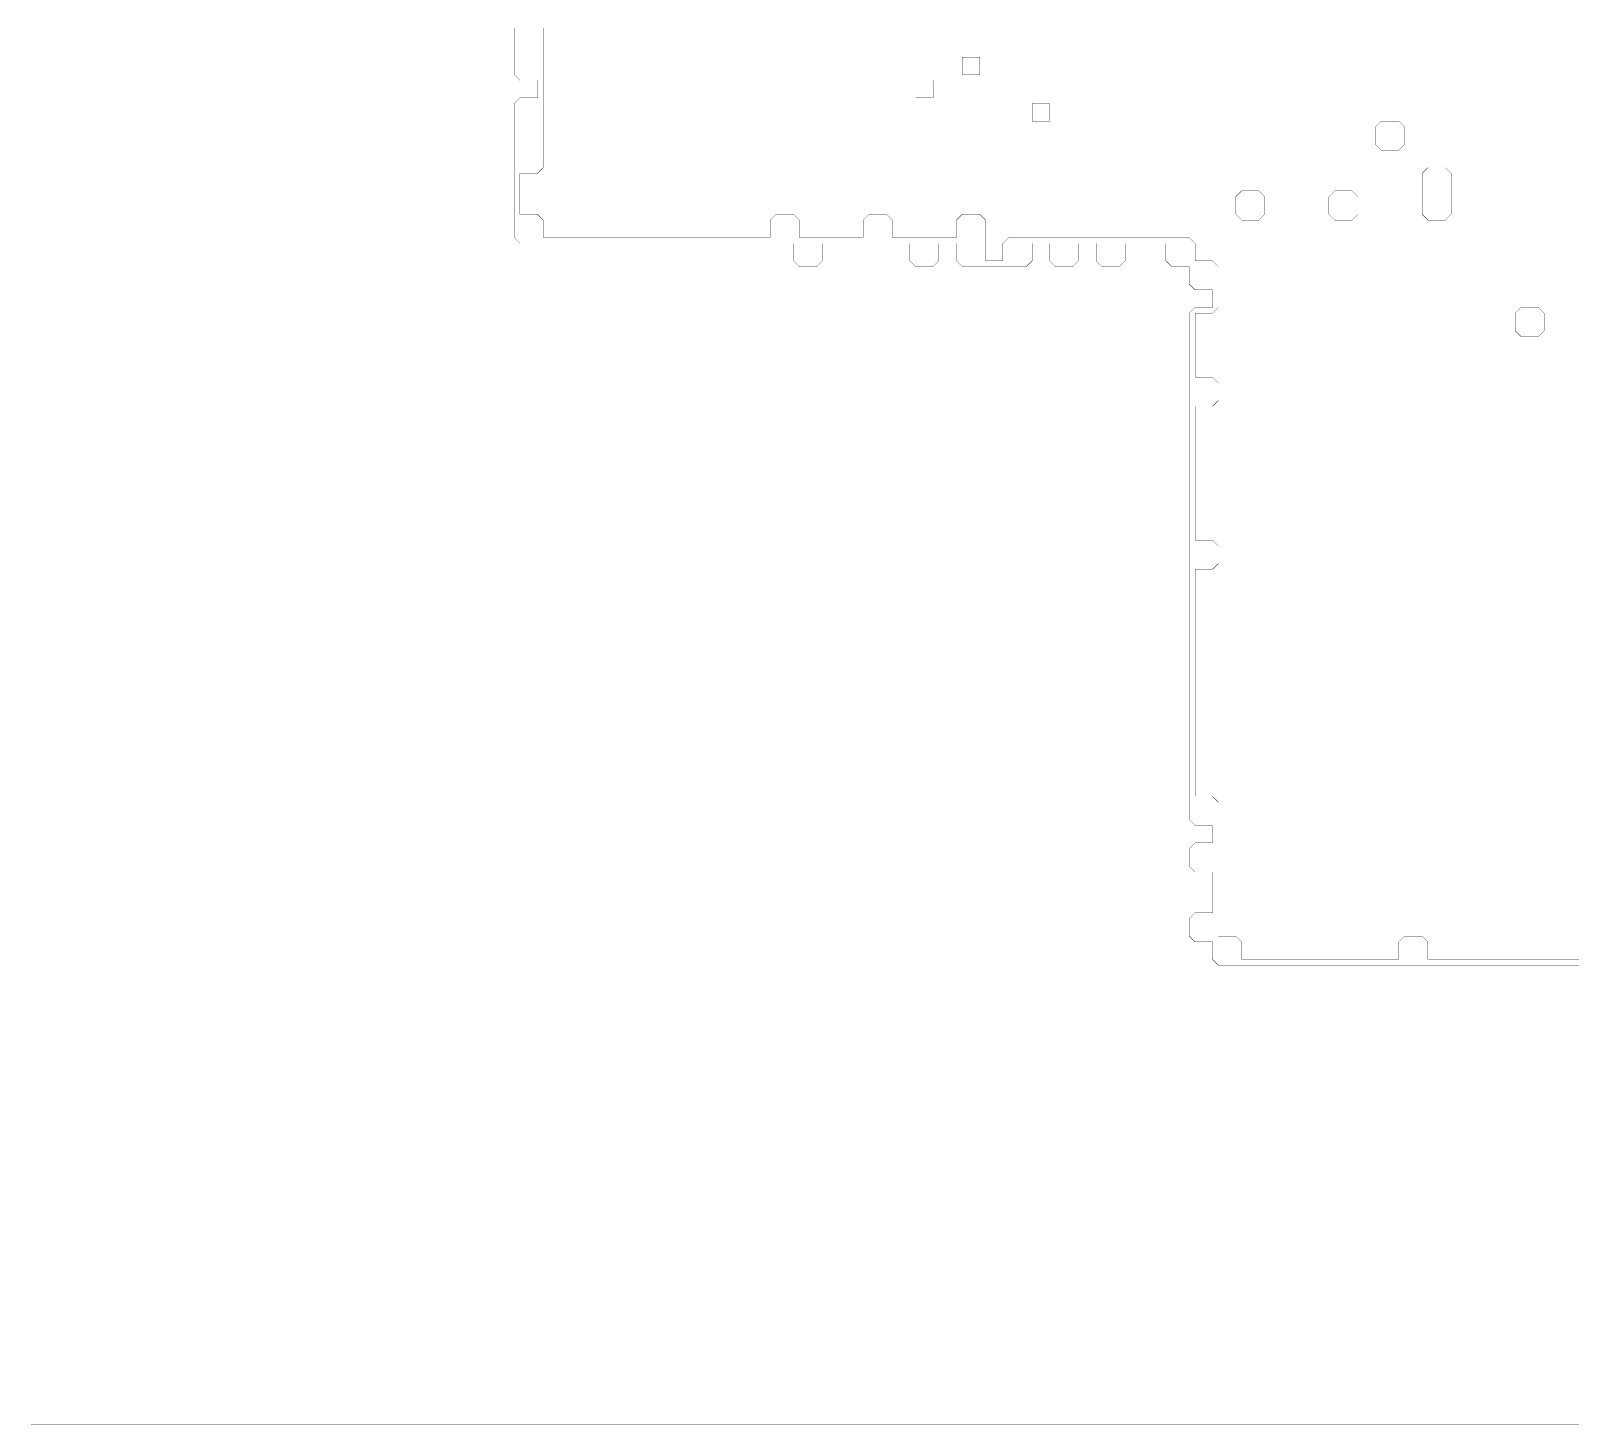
# Model space of a CAD drawing. Header units: metres. Extents: x 0 to 4990, y -4990 to 0.
# Drawn here: x 0 to 2589, y -4990 to -2651 of the extents above; entities that cross this region are included whole.
import ezdxf

# ---------------------------------------------------------------- set-up
doc = ezdxf.new("R2010")
doc.units = ezdxf.units.M
doc.layers.add('conductor', color=1, linetype='Continuous')
doc.layers.add('substrate', color=5, linetype='Continuous')

msp = doc.modelspace()

# ---------------------------------------------------------------- linework, layer by layer
at = {"layer": 'conductor', "const_width": 0.5}
msp.add_lwpolyline([(859.375, -2646.484375), (859.375, -2656.25), (859.375, -2666.015625), (859.375, -2675.78125), (859.375, -2685.546875), (859.375, -2695.3125), (859.375, -2705.078125), (859.375, -2714.84375), (859.375, -2724.609375), (859.375, -2734.375), (859.375, -2744.140625), (859.375, -2753.90625), (859.375, -2763.671875), (859.375, -2773.4375), (859.375, -2783.203125), (859.375, -2792.96875), (859.375, -2802.734375), (859.375, -2812.5), (859.375, -2822.265625), (859.375, -2832.03125), (859.375, -2841.796875), (859.375, -2851.5625), (859.375, -2861.328125), (859.375, -2871.09375), (859.375, -2880.859375), (849.609375, -2890.625), (839.84375, -2890.625), (830.078125, -2890.625), (820.3125, -2890.625), (820.3125, -2900.390625), (820.3125, -2910.15625), (820.3125, -2919.921875), (820.3125, -2929.6875), (820.3125, -2939.453125), (820.3125, -2949.21875), (820.3125, -2958.984375), (830.078125, -2958.984375), (839.84375, -2958.984375), (849.609375, -2958.984375), (859.375, -2968.75), (859.375, -2978.515625), (859.375, -2988.28125), (859.375, -2998.046875), (869.140625, -2998.046875), (878.90625, -2998.046875), (888.671875, -2998.046875), (898.4375, -2998.046875), (908.203125, -2998.046875), (917.96875, -2998.046875), (927.734375, -2998.046875), (937.5, -2998.046875), (947.265625, -2998.046875), (957.03125, -2998.046875), (966.796875, -2998.046875), (976.5625, -2998.046875), (986.328125, -2998.046875), (996.09375, -2998.046875), (1005.859375, -2998.046875), (1015.625, -2998.046875), (1025.390625, -2998.046875), (1035.15625, -2998.046875), (1044.921875, -2998.046875), (1054.6875, -2998.046875), (1064.453125, -2998.046875), (1074.21875, -2998.046875), (1083.984375, -2998.046875), (1093.75, -2998.046875), (1103.515625, -2998.046875), (1113.28125, -2998.046875), (1123.046875, -2998.046875), (1132.8125, -2998.046875), (1142.578125, -2998.046875), (1152.34375, -2998.046875), (1162.109375, -2998.046875), (1171.875, -2998.046875), (1181.640625, -2998.046875), (1191.40625, -2998.046875), (1201.171875, -2998.046875), (1210.9375, -2998.046875), (1220.703125, -2998.046875), (1230.46875, -2998.046875), (1240.234375, -2998.046875), (1240.234375, -2988.28125), (1240.234375, -2978.515625), (1240.234375, -2968.75), (1250, -2958.984375), (1259.765625, -2958.984375), (1269.53125, -2958.984375), (1279.296875, -2958.984375), (1289.0625, -2968.75), (1289.0625, -2978.515625), (1289.0625, -2988.28125), (1289.0625, -2998.046875), (1298.828125, -2998.046875), (1308.59375, -2998.046875), (1318.359375, -2998.046875), (1328.125, -2998.046875), (1337.890625, -2998.046875), (1347.65625, -2998.046875), (1357.421875, -2998.046875), (1367.1875, -2998.046875), (1376.953125, -2998.046875), (1386.71875, -2998.046875), (1396.484375, -2998.046875), (1396.484375, -2988.28125), (1396.484375, -2978.515625), (1396.484375, -2968.75), (1406.25, -2958.984375), (1416.015625, -2958.984375), (1425.78125, -2958.984375), (1435.546875, -2958.984375), (1445.3125, -2968.75), (1445.3125, -2978.515625), (1445.3125, -2988.28125), (1445.3125, -2998.046875), (1455.078125, -2998.046875), (1464.84375, -2998.046875), (1474.609375, -2998.046875), (1484.375, -2998.046875), (1494.140625, -2998.046875), (1503.90625, -2998.046875), (1513.671875, -2998.046875), (1523.4375, -2998.046875), (1533.203125, -2998.046875), (1542.96875, -2998.046875), (1552.734375, -2998.046875), (1552.734375, -2988.28125), (1552.734375, -2978.515625), (1552.734375, -2968.75), (1562.5, -2958.984375), (1572.265625, -2958.984375), (1582.03125, -2958.984375), (1591.796875, -2958.984375), (1601.5625, -2968.75), (1601.5625, -2978.515625), (1601.5625, -2988.28125), (1601.5625, -2998.046875), (1601.5625, -3007.8125), (1601.5625, -3017.578125), (1601.5625, -3027.34375), (1601.5625, -3037.109375), (1611.328125, -3037.109375), (1621.09375, -3037.109375), (1630.859375, -3037.109375), (1630.859375, -3027.34375), (1630.859375, -3017.578125), (1630.859375, -3007.8125), (1640.625, -2998.046875), (1650.390625, -2998.046875), (1660.15625, -2998.046875), (1669.921875, -2998.046875), (1679.6875, -2998.046875), (1689.453125, -2998.046875), (1699.21875, -2998.046875), (1708.984375, -2998.046875), (1718.75, -2998.046875), (1728.515625, -2998.046875), (1738.28125, -2998.046875), (1748.046875, -2998.046875), (1757.8125, -2998.046875), (1767.578125, -2998.046875), (1777.34375, -2998.046875), (1787.109375, -2998.046875), (1796.875, -2998.046875), (1806.640625, -2998.046875), (1816.40625, -2998.046875), (1826.171875, -2998.046875), (1835.9375, -2998.046875), (1845.703125, -2998.046875), (1855.46875, -2998.046875), (1865.234375, -2998.046875), (1875, -2998.046875), (1884.765625, -2998.046875), (1894.53125, -2998.046875), (1904.296875, -2998.046875), (1914.0625, -2998.046875), (1923.828125, -2998.046875), (1933.59375, -2998.046875), (1943.359375, -2998.046875), (1953.125, -3007.8125), (1953.125, -3017.578125), (1953.125, -3027.34375), (1953.125, -3037.109375), (1962.890625, -3037.109375), (1972.65625, -3037.109375), (1982.421875, -3037.109375), (1992.1875, -3046.875), (1992.1875, -3056.640625), (1992.1875, -3066.40625), (1992.1875, -3076.171875), (1992.1875, -3085.9375), (1992.1875, -3095.703125), (1992.1875, -3105.46875), (1992.1875, -3115.234375), (1982.421875, -3125), (1972.65625, -3125), (1962.890625, -3125), (1953.125, -3125), (1953.125, -3134.765625), (1953.125, -3144.53125), (1953.125, -3154.296875), (1953.125, -3164.0625), (1953.125, -3173.828125), (1953.125, -3183.59375), (1953.125, -3193.359375), (1953.125, -3203.125), (1953.125, -3212.890625), (1953.125, -3222.65625), (1953.125, -3232.421875), (1962.890625, -3232.421875), (1972.65625, -3232.421875), (1982.421875, -3232.421875), (1992.1875, -3242.1875), (1992.1875, -3251.953125), (1992.1875, -3261.71875), (1992.1875, -3271.484375), (1982.421875, -3281.25), (1972.65625, -3281.25), (1962.890625, -3281.25), (1953.125, -3281.25), (1953.125, -3291.015625), (1953.125, -3300.78125), (1953.125, -3310.546875), (1953.125, -3320.3125), (1953.125, -3330.078125), (1953.125, -3339.84375), (1953.125, -3349.609375), (1953.125, -3359.375), (1953.125, -3369.140625), (1953.125, -3378.90625), (1953.125, -3388.671875), (1953.125, -3398.4375), (1953.125, -3408.203125), (1953.125, -3417.96875), (1953.125, -3427.734375), (1953.125, -3437.5), (1953.125, -3447.265625), (1953.125, -3457.03125), (1953.125, -3466.796875), (1953.125, -3476.5625), (1953.125, -3486.328125), (1953.125, -3496.09375), (1953.125, -3505.859375), (1962.890625, -3505.859375), (1972.65625, -3505.859375), (1982.421875, -3505.859375), (1992.1875, -3515.625), (1992.1875, -3525.390625), (1992.1875, -3535.15625), (1992.1875, -3544.921875), (1982.421875, -3554.6875), (1972.65625, -3554.6875), (1962.890625, -3554.6875), (1953.125, -3554.6875), (1953.125, -3564.453125), (1953.125, -3574.21875), (1953.125, -3583.984375), (1953.125, -3593.75), (1953.125, -3603.515625), (1953.125, -3613.28125), (1953.125, -3623.046875), (1953.125, -3632.8125), (1953.125, -3642.578125), (1953.125, -3652.34375), (1953.125, -3662.109375), (1953.125, -3671.875), (1953.125, -3681.640625), (1953.125, -3691.40625), (1953.125, -3701.171875), (1953.125, -3710.9375), (1953.125, -3720.703125), (1953.125, -3730.46875), (1953.125, -3740.234375), (1953.125, -3750), (1953.125, -3759.765625), (1953.125, -3769.53125), (1953.125, -3779.296875), (1953.125, -3789.0625), (1953.125, -3798.828125), (1953.125, -3808.59375), (1953.125, -3818.359375), (1953.125, -3828.125), (1953.125, -3837.890625), (1953.125, -3847.65625), (1953.125, -3857.421875), (1953.125, -3867.1875), (1953.125, -3876.953125), (1953.125, -3886.71875), (1953.125, -3896.484375), (1953.125, -3906.25), (1953.125, -3916.015625), (1953.125, -3925.78125), (1953.125, -3935.546875), (1962.890625, -3935.546875), (1972.65625, -3935.546875), (1982.421875, -3935.546875), (1992.1875, -3945.3125), (1992.1875, -3955.078125), (1992.1875, -3964.84375), (1992.1875, -3974.609375), (1992.1875, -3984.375), (1992.1875, -3994.140625), (1992.1875, -4003.90625), (1992.1875, -4013.671875), (1992.1875, -4023.4375), (1992.1875, -4033.203125), (1992.1875, -4042.96875), (1992.1875, -4052.734375), (1992.1875, -4062.5), (1992.1875, -4072.265625), (1992.1875, -4082.03125), (1992.1875, -4091.796875), (1992.1875, -4101.5625), (1992.1875, -4111.328125), (1992.1875, -4121.09375), (1992.1875, -4130.859375), (1992.1875, -4140.625), (1992.1875, -4150.390625), (1992.1875, -4160.15625), (1992.1875, -4169.921875), (2001.953125, -4169.921875), (2011.71875, -4169.921875), (2021.484375, -4169.921875), (2031.25, -4179.6875), (2031.25, -4189.453125), (2031.25, -4199.21875), (2031.25, -4208.984375), (2041.015625, -4208.984375), (2050.78125, -4208.984375), (2060.546875, -4208.984375), (2070.3125, -4208.984375), (2080.078125, -4208.984375), (2089.84375, -4208.984375), (2099.609375, -4208.984375), (2109.375, -4208.984375), (2119.140625, -4208.984375), (2128.90625, -4208.984375), (2138.671875, -4208.984375), (2148.4375, -4208.984375), (2158.203125, -4208.984375), (2167.96875, -4208.984375), (2177.734375, -4208.984375), (2187.5, -4208.984375), (2197.265625, -4208.984375), (2207.03125, -4208.984375), (2216.796875, -4208.984375), (2226.5625, -4208.984375), (2236.328125, -4208.984375), (2246.09375, -4208.984375), (2255.859375, -4208.984375), (2265.625, -4208.984375), (2275.390625, -4208.984375), (2285.15625, -4208.984375), (2294.921875, -4208.984375), (2294.921875, -4199.21875), (2294.921875, -4189.453125), (2294.921875, -4179.6875), (2304.6875, -4169.921875), (2314.453125, -4169.921875), (2324.21875, -4169.921875), (2333.984375, -4169.921875), (2343.75, -4179.6875), (2343.75, -4189.453125), (2343.75, -4199.21875), (2343.75, -4208.984375), (2353.515625, -4208.984375), (2363.28125, -4208.984375), (2373.046875, -4208.984375), (2382.8125, -4208.984375), (2392.578125, -4208.984375), (2402.34375, -4208.984375), (2412.109375, -4208.984375), (2421.875, -4208.984375), (2431.640625, -4208.984375), (2441.40625, -4208.984375), (2451.171875, -4208.984375), (2460.9375, -4208.984375), (2470.703125, -4208.984375), (2480.46875, -4208.984375), (2490.234375, -4208.984375), (2500, -4208.984375), (2509.765625, -4208.984375), (2519.53125, -4208.984375), (2529.296875, -4208.984375), (2539.0625, -4208.984375), (2548.828125, -4208.984375), (2558.59375, -4208.984375), (2568.359375, -4208.984375), (2578.125, -4208.984375), (2587.890625, -4208.984375), (2597.65625, -4208.984375)], dxfattribs=at)
for points in [[(2255.859375, -2812.5), (2265.625, -2802.734375), (2275.390625, -2802.734375), (2285.15625, -2802.734375), (2294.921875, -2802.734375), (2304.6875, -2812.5), (2304.6875, -2822.265625), (2304.6875, -2832.03125), (2304.6875, -2841.796875), (2294.921875, -2851.5625), (2285.15625, -2851.5625), (2275.390625, -2851.5625), (2265.625, -2851.5625), (2255.859375, -2841.796875), (2255.859375, -2832.03125), (2255.859375, -2822.265625)], [(2333.984375, -2890.625), (2343.75, -2880.859375), (2353.515625, -2880.859375), (2363.28125, -2880.859375), (2373.046875, -2880.859375), (2382.8125, -2890.625), (2382.8125, -2900.390625), (2382.8125, -2910.15625), (2382.8125, -2919.921875), (2382.8125, -2929.6875), (2382.8125, -2939.453125), (2382.8125, -2949.21875), (2382.8125, -2958.984375), (2373.046875, -2968.75), (2363.28125, -2968.75), (2353.515625, -2968.75), (2343.75, -2968.75), (2333.984375, -2958.984375), (2333.984375, -2949.21875), (2333.984375, -2939.453125), (2333.984375, -2929.6875), (2333.984375, -2919.921875), (2333.984375, -2910.15625), (2333.984375, -2900.390625)], [(2021.484375, -2929.6875), (2031.25, -2919.921875), (2041.015625, -2919.921875), (2050.78125, -2919.921875), (2060.546875, -2919.921875), (2070.3125, -2929.6875), (2070.3125, -2939.453125), (2070.3125, -2949.21875), (2070.3125, -2958.984375), (2060.546875, -2968.75), (2050.78125, -2968.75), (2041.015625, -2968.75), (2031.25, -2968.75), (2021.484375, -2958.984375), (2021.484375, -2949.21875), (2021.484375, -2939.453125)], [(2177.734375, -2929.6875), (2187.5, -2919.921875), (2197.265625, -2919.921875), (2207.03125, -2919.921875), (2216.796875, -2919.921875), (2226.5625, -2929.6875), (2226.5625, -2939.453125), (2226.5625, -2949.21875), (2226.5625, -2958.984375), (2216.796875, -2968.75), (2207.03125, -2968.75), (2197.265625, -2968.75), (2187.5, -2968.75), (2177.734375, -2958.984375), (2177.734375, -2949.21875), (2177.734375, -2939.453125)], [(2490.234375, -3125), (2500, -3115.234375), (2509.765625, -3115.234375), (2519.53125, -3115.234375), (2529.296875, -3115.234375), (2539.0625, -3125), (2539.0625, -3134.765625), (2539.0625, -3144.53125), (2539.0625, -3154.296875), (2529.296875, -3164.0625), (2519.53125, -3164.0625), (2509.765625, -3164.0625), (2500, -3164.0625), (2490.234375, -3154.296875), (2490.234375, -3144.53125), (2490.234375, -3134.765625)]]:
    msp.add_lwpolyline(points, close=True, dxfattribs=at)
at = {"layer": 'substrate', "const_width": 0.5}
for points in [[(0, -2646.484375), (0, -2656.25), (0, -2666.015625), (0, -2675.78125), (0, -2685.546875), (0, -2695.3125), (0, -2705.078125), (0, -2714.84375), (0, -2724.609375), (0, -2734.375), (0, -2744.140625), (0, -2753.90625), (0, -2763.671875), (0, -2773.4375), (0, -2783.203125), (0, -2792.96875), (0, -2802.734375), (0, -2812.5), (0, -2822.265625), (0, -2832.03125), (0, -2841.796875), (0, -2851.5625), (0, -2861.328125), (0, -2871.09375), (0, -2880.859375), (0, -2890.625), (0, -2900.390625), (0, -2910.15625), (0, -2919.921875), (0, -2929.6875), (0, -2939.453125), (0, -2949.21875), (0, -2958.984375), (0, -2968.75), (0, -2978.515625), (0, -2988.28125), (0, -2998.046875), (0, -3007.8125), (0, -3017.578125), (0, -3027.34375), (0, -3037.109375), (0, -3046.875), (0, -3056.640625), (0, -3066.40625), (0, -3076.171875), (0, -3085.9375), (0, -3095.703125), (0, -3105.46875), (0, -3115.234375), (0, -3125), (0, -3134.765625), (0, -3144.53125), (0, -3154.296875), (0, -3164.0625), (0, -3173.828125), (0, -3183.59375), (0, -3193.359375), (0, -3203.125), (0, -3212.890625), (0, -3222.65625), (0, -3232.421875), (0, -3242.1875), (0, -3251.953125), (0, -3261.71875), (0, -3271.484375), (0, -3281.25), (0, -3291.015625), (0, -3300.78125), (0, -3310.546875), (0, -3320.3125), (0, -3330.078125), (0, -3339.84375), (0, -3349.609375), (0, -3359.375), (0, -3369.140625), (0, -3378.90625), (0, -3388.671875), (0, -3398.4375), (0, -3408.203125), (0, -3417.96875), (0, -3427.734375), (0, -3437.5), (0, -3447.265625), (0, -3457.03125), (0, -3466.796875), (0, -3476.5625), (0, -3486.328125), (0, -3496.09375), (0, -3505.859375), (0, -3515.625), (0, -3525.390625), (0, -3535.15625), (0, -3544.921875), (0, -3554.6875), (0, -3564.453125), (0, -3574.21875), (0, -3583.984375), (0, -3593.75), (0, -3603.515625), (0, -3613.28125), (0, -3623.046875), (0, -3632.8125), (0, -3642.578125), (0, -3652.34375), (0, -3662.109375), (0, -3671.875), (0, -3681.640625), (0, -3691.40625), (0, -3701.171875), (0, -3710.9375), (0, -3720.703125), (0, -3730.46875), (0, -3740.234375), (0, -3750), (0, -3759.765625), (0, -3769.53125), (0, -3779.296875), (0, -3789.0625), (0, -3798.828125), (0, -3808.59375), (0, -3818.359375), (0, -3828.125), (0, -3837.890625), (0, -3847.65625), (0, -3857.421875), (0, -3867.1875), (0, -3876.953125), (0, -3886.71875), (0, -3896.484375), (0, -3906.25), (0, -3916.015625), (0, -3925.78125), (0, -3935.546875), (0, -3945.3125), (0, -3955.078125), (0, -3964.84375), (0, -3974.609375), (0, -3984.375), (0, -3994.140625), (0, -4003.90625), (0, -4013.671875), (0, -4023.4375), (0, -4033.203125), (0, -4042.96875), (0, -4052.734375), (0, -4062.5), (0, -4072.265625), (0, -4082.03125), (0, -4091.796875), (0, -4101.5625), (0, -4111.328125), (0, -4121.09375), (0, -4130.859375), (0, -4140.625), (0, -4150.390625), (0, -4160.15625), (0, -4169.921875), (0, -4179.6875), (0, -4189.453125), (0, -4199.21875), (0, -4208.984375), (0, -4218.75), (0, -4228.515625), (0, -4238.28125), (0, -4248.046875), (0, -4257.8125), (0, -4267.578125), (0, -4277.34375), (0, -4287.109375), (0, -4296.875), (0, -4306.640625), (0, -4316.40625), (0, -4326.171875), (0, -4335.9375), (0, -4345.703125), (0, -4355.46875), (0, -4365.234375), (0, -4375), (0, -4384.765625), (0, -4394.53125), (0, -4404.296875), (0, -4414.0625), (0, -4423.828125), (0, -4433.59375), (0, -4443.359375), (0, -4453.125), (0, -4462.890625), (0, -4472.65625), (0, -4482.421875), (0, -4492.1875), (0, -4501.953125), (0, -4511.71875), (0, -4521.484375), (0, -4531.25), (0, -4541.015625), (0, -4550.78125), (0, -4560.546875), (0, -4570.3125), (0, -4580.078125), (0, -4589.84375), (0, -4599.609375), (0, -4609.375), (0, -4619.140625), (0, -4628.90625), (0, -4638.671875), (0, -4648.4375), (0, -4658.203125), (0, -4667.96875), (0, -4677.734375), (0, -4687.5), (0, -4697.265625), (0, -4707.03125), (0, -4716.796875), (0, -4726.5625), (0, -4736.328125), (0, -4746.09375), (0, -4755.859375), (0, -4765.625), (0, -4775.390625), (0, -4785.15625), (0, -4794.921875), (0, -4804.6875), (0, -4814.453125), (0, -4824.21875), (0, -4833.984375), (0, -4843.75), (0, -4853.515625), (0, -4863.28125), (0, -4873.046875), (0, -4882.8125), (0, -4892.578125), (0, -4902.34375), (0, -4912.109375), (0, -4921.875), (0, -4931.640625), (0, -4941.40625), (0, -4951.171875), (0, -4960.9375), (0, -4970.703125), (0, -4980.46875), (0, -4990.234375), (9.765625, -4990.234375), (19.53125, -4990.234375), (29.296875, -4990.234375), (39.0625, -4990.234375), (48.828125, -4990.234375), (58.59375, -4990.234375), (68.359375, -4990.234375), (78.125, -4990.234375), (87.890625, -4990.234375), (97.65625, -4990.234375), (107.421875, -4990.234375), (117.1875, -4990.234375), (126.953125, -4990.234375), (136.71875, -4990.234375), (146.484375, -4990.234375), (156.25, -4990.234375), (166.015625, -4990.234375), (175.78125, -4990.234375), (185.546875, -4990.234375), (195.3125, -4990.234375), (205.078125, -4990.234375), (214.84375, -4990.234375), (224.609375, -4990.234375), (234.375, -4990.234375), (244.140625, -4990.234375), (253.90625, -4990.234375), (263.671875, -4990.234375), (273.4375, -4990.234375), (283.203125, -4990.234375), (292.96875, -4990.234375), (302.734375, -4990.234375), (312.5, -4990.234375), (322.265625, -4990.234375), (332.03125, -4990.234375), (341.796875, -4990.234375), (351.5625, -4990.234375), (361.328125, -4990.234375), (371.09375, -4990.234375), (380.859375, -4990.234375), (390.625, -4990.234375), (400.390625, -4990.234375), (410.15625, -4990.234375), (419.921875, -4990.234375), (429.6875, -4990.234375), (439.453125, -4990.234375), (449.21875, -4990.234375), (458.984375, -4990.234375), (468.75, -4990.234375), (478.515625, -4990.234375), (488.28125, -4990.234375), (498.046875, -4990.234375), (507.8125, -4990.234375), (517.578125, -4990.234375), (527.34375, -4990.234375), (537.109375, -4990.234375), (546.875, -4990.234375), (556.640625, -4990.234375), (566.40625, -4990.234375), (576.171875, -4990.234375), (585.9375, -4990.234375), (595.703125, -4990.234375), (605.46875, -4990.234375), (615.234375, -4990.234375), (625, -4990.234375), (634.765625, -4990.234375), (644.53125, -4990.234375), (654.296875, -4990.234375), (664.0625, -4990.234375), (673.828125, -4990.234375), (683.59375, -4990.234375), (693.359375, -4990.234375), (703.125, -4990.234375), (712.890625, -4990.234375), (722.65625, -4990.234375), (732.421875, -4990.234375), (742.1875, -4990.234375), (751.953125, -4990.234375), (761.71875, -4990.234375), (771.484375, -4990.234375), (781.25, -4990.234375), (791.015625, -4990.234375), (800.78125, -4990.234375), (810.546875, -4990.234375), (820.3125, -4990.234375), (830.078125, -4990.234375), (839.84375, -4990.234375), (849.609375, -4990.234375), (859.375, -4990.234375), (869.140625, -4990.234375), (878.90625, -4990.234375), (888.671875, -4990.234375), (898.4375, -4990.234375), (908.203125, -4990.234375), (917.96875, -4990.234375), (927.734375, -4990.234375), (937.5, -4990.234375), (947.265625, -4990.234375), (957.03125, -4990.234375), (966.796875, -4990.234375), (976.5625, -4990.234375), (986.328125, -4990.234375), (996.09375, -4990.234375), (1005.859375, -4990.234375), (1015.625, -4990.234375), (1025.390625, -4990.234375), (1035.15625, -4990.234375), (1044.921875, -4990.234375), (1054.6875, -4990.234375), (1064.453125, -4990.234375), (1074.21875, -4990.234375), (1083.984375, -4990.234375), (1093.75, -4990.234375), (1103.515625, -4990.234375), (1113.28125, -4990.234375), (1123.046875, -4990.234375), (1132.8125, -4990.234375), (1142.578125, -4990.234375), (1152.34375, -4990.234375), (1162.109375, -4990.234375), (1171.875, -4990.234375), (1181.640625, -4990.234375), (1191.40625, -4990.234375), (1201.171875, -4990.234375), (1210.9375, -4990.234375), (1220.703125, -4990.234375), (1230.46875, -4990.234375), (1240.234375, -4990.234375), (1250, -4990.234375), (1259.765625, -4990.234375), (1269.53125, -4990.234375), (1279.296875, -4990.234375), (1289.0625, -4990.234375), (1298.828125, -4990.234375), (1308.59375, -4990.234375), (1318.359375, -4990.234375), (1328.125, -4990.234375), (1337.890625, -4990.234375), (1347.65625, -4990.234375), (1357.421875, -4990.234375), (1367.1875, -4990.234375), (1376.953125, -4990.234375), (1386.71875, -4990.234375), (1396.484375, -4990.234375), (1406.25, -4990.234375), (1416.015625, -4990.234375), (1425.78125, -4990.234375), (1435.546875, -4990.234375), (1445.3125, -4990.234375), (1455.078125, -4990.234375), (1464.84375, -4990.234375), (1474.609375, -4990.234375), (1484.375, -4990.234375), (1494.140625, -4990.234375), (1503.90625, -4990.234375), (1513.671875, -4990.234375), (1523.4375, -4990.234375), (1533.203125, -4990.234375), (1542.96875, -4990.234375), (1552.734375, -4990.234375), (1562.5, -4990.234375), (1572.265625, -4990.234375), (1582.03125, -4990.234375), (1591.796875, -4990.234375), (1601.5625, -4990.234375), (1611.328125, -4990.234375), (1621.09375, -4990.234375), (1630.859375, -4990.234375), (1640.625, -4990.234375), (1650.390625, -4990.234375), (1660.15625, -4990.234375), (1669.921875, -4990.234375), (1679.6875, -4990.234375), (1689.453125, -4990.234375), (1699.21875, -4990.234375), (1708.984375, -4990.234375), (1718.75, -4990.234375), (1728.515625, -4990.234375), (1738.28125, -4990.234375), (1748.046875, -4990.234375), (1757.8125, -4990.234375), (1767.578125, -4990.234375), (1777.34375, -4990.234375), (1787.109375, -4990.234375), (1796.875, -4990.234375), (1806.640625, -4990.234375), (1816.40625, -4990.234375), (1826.171875, -4990.234375), (1835.9375, -4990.234375), (1845.703125, -4990.234375), (1855.46875, -4990.234375), (1865.234375, -4990.234375), (1875, -4990.234375), (1884.765625, -4990.234375), (1894.53125, -4990.234375), (1904.296875, -4990.234375), (1914.0625, -4990.234375), (1923.828125, -4990.234375), (1933.59375, -4990.234375), (1943.359375, -4990.234375), (1953.125, -4990.234375), (1962.890625, -4990.234375), (1972.65625, -4990.234375), (1982.421875, -4990.234375), (1992.1875, -4990.234375), (2001.953125, -4990.234375), (2011.71875, -4990.234375), (2021.484375, -4990.234375), (2031.25, -4990.234375), (2041.015625, -4990.234375), (2050.78125, -4990.234375), (2060.546875, -4990.234375), (2070.3125, -4990.234375), (2080.078125, -4990.234375), (2089.84375, -4990.234375), (2099.609375, -4990.234375), (2109.375, -4990.234375), (2119.140625, -4990.234375), (2128.90625, -4990.234375), (2138.671875, -4990.234375), (2148.4375, -4990.234375), (2158.203125, -4990.234375), (2167.96875, -4990.234375), (2177.734375, -4990.234375), (2187.5, -4990.234375), (2197.265625, -4990.234375), (2207.03125, -4990.234375), (2216.796875, -4990.234375), (2226.5625, -4990.234375), (2236.328125, -4990.234375), (2246.09375, -4990.234375), (2255.859375, -4990.234375), (2265.625, -4990.234375), (2275.390625, -4990.234375), (2285.15625, -4990.234375), (2294.921875, -4990.234375), (2304.6875, -4990.234375), (2314.453125, -4990.234375), (2324.21875, -4990.234375), (2333.984375, -4990.234375), (2343.75, -4990.234375), (2353.515625, -4990.234375), (2363.28125, -4990.234375), (2373.046875, -4990.234375), (2382.8125, -4990.234375), (2392.578125, -4990.234375), (2402.34375, -4990.234375), (2412.109375, -4990.234375), (2421.875, -4990.234375), (2431.640625, -4990.234375), (2441.40625, -4990.234375), (2451.171875, -4990.234375), (2460.9375, -4990.234375), (2470.703125, -4990.234375), (2480.46875, -4990.234375), (2490.234375, -4990.234375), (2500, -4990.234375), (2509.765625, -4990.234375), (2519.53125, -4990.234375), (2529.296875, -4990.234375), (2539.0625, -4990.234375), (2548.828125, -4990.234375), (2558.59375, -4990.234375), (2568.359375, -4990.234375), (2578.125, -4990.234375), (2587.890625, -4990.234375), (2597.65625, -4990.234375)], [(2597.65625, -4218.75), (2587.890625, -4218.75), (2578.125, -4218.75), (2568.359375, -4218.75), (2558.59375, -4218.75), (2548.828125, -4218.75), (2539.0625, -4218.75), (2529.296875, -4218.75), (2519.53125, -4218.75), (2509.765625, -4218.75), (2500, -4218.75), (2490.234375, -4218.75), (2480.46875, -4218.75), (2470.703125, -4218.75), (2460.9375, -4218.75), (2451.171875, -4218.75), (2441.40625, -4218.75), (2431.640625, -4218.75), (2421.875, -4218.75), (2412.109375, -4218.75), (2402.34375, -4218.75), (2392.578125, -4218.75), (2382.8125, -4218.75), (2373.046875, -4218.75), (2363.28125, -4218.75), (2353.515625, -4218.75), (2343.75, -4218.75), (2333.984375, -4218.75), (2324.21875, -4218.75), (2314.453125, -4218.75), (2304.6875, -4218.75), (2294.921875, -4218.75), (2285.15625, -4218.75), (2275.390625, -4218.75), (2265.625, -4218.75), (2255.859375, -4218.75), (2246.09375, -4218.75), (2236.328125, -4218.75), (2226.5625, -4218.75), (2216.796875, -4218.75), (2207.03125, -4218.75), (2197.265625, -4218.75), (2187.5, -4218.75), (2177.734375, -4218.75), (2167.96875, -4218.75), (2158.203125, -4218.75), (2148.4375, -4218.75), (2138.671875, -4218.75), (2128.90625, -4218.75), (2119.140625, -4218.75), (2109.375, -4218.75), (2099.609375, -4218.75), (2089.84375, -4218.75), (2080.078125, -4218.75), (2070.3125, -4218.75), (2060.546875, -4218.75), (2050.78125, -4218.75), (2041.015625, -4218.75), (2031.25, -4218.75), (2021.484375, -4218.75), (2011.71875, -4218.75), (2001.953125, -4218.75), (1992.1875, -4218.75), (1982.421875, -4208.984375), (1982.421875, -4199.21875), (1982.421875, -4189.453125), (1982.421875, -4179.6875), (1972.65625, -4179.6875), (1962.890625, -4179.6875), (1953.125, -4179.6875), (1943.359375, -4169.921875), (1943.359375, -4160.15625), (1943.359375, -4150.390625), (1943.359375, -4140.625), (1953.125, -4130.859375), (1962.890625, -4130.859375), (1972.65625, -4130.859375), (1982.421875, -4130.859375), (1982.421875, -4121.09375), (1982.421875, -4111.328125), (1982.421875, -4101.5625), (1982.421875, -4091.796875), (1982.421875, -4082.03125), (1982.421875, -4072.265625), (1982.421875, -4062.5), (1972.65625, -4062.5), (1962.890625, -4062.5), (1953.125, -4062.5), (1943.359375, -4052.734375), (1943.359375, -4042.96875), (1943.359375, -4033.203125), (1943.359375, -4023.4375), (1953.125, -4013.671875), (1962.890625, -4013.671875), (1972.65625, -4013.671875), (1982.421875, -4013.671875), (1982.421875, -4003.90625), (1982.421875, -3994.140625), (1982.421875, -3984.375), (1972.65625, -3984.375), (1962.890625, -3984.375), (1953.125, -3984.375), (1943.359375, -3974.609375), (1943.359375, -3964.84375), (1943.359375, -3955.078125), (1943.359375, -3945.3125), (1943.359375, -3935.546875), (1943.359375, -3925.78125), (1943.359375, -3916.015625), (1943.359375, -3906.25), (1943.359375, -3896.484375), (1943.359375, -3886.71875), (1943.359375, -3876.953125), (1943.359375, -3867.1875), (1943.359375, -3857.421875), (1943.359375, -3847.65625), (1943.359375, -3837.890625), (1943.359375, -3828.125), (1943.359375, -3818.359375), (1943.359375, -3808.59375), (1943.359375, -3798.828125), (1943.359375, -3789.0625), (1943.359375, -3779.296875), (1943.359375, -3769.53125), (1943.359375, -3759.765625), (1943.359375, -3750), (1943.359375, -3740.234375), (1943.359375, -3730.46875), (1943.359375, -3720.703125), (1943.359375, -3710.9375), (1943.359375, -3701.171875), (1943.359375, -3691.40625), (1943.359375, -3681.640625), (1943.359375, -3671.875), (1943.359375, -3662.109375), (1943.359375, -3652.34375), (1943.359375, -3642.578125), (1943.359375, -3632.8125), (1943.359375, -3623.046875), (1943.359375, -3613.28125), (1943.359375, -3603.515625), (1943.359375, -3593.75), (1943.359375, -3583.984375), (1943.359375, -3574.21875), (1943.359375, -3564.453125), (1943.359375, -3554.6875), (1943.359375, -3544.921875), (1943.359375, -3535.15625), (1943.359375, -3525.390625), (1943.359375, -3515.625), (1943.359375, -3505.859375), (1943.359375, -3496.09375), (1943.359375, -3486.328125), (1943.359375, -3476.5625), (1943.359375, -3466.796875), (1943.359375, -3457.03125), (1943.359375, -3447.265625), (1943.359375, -3437.5), (1943.359375, -3427.734375), (1943.359375, -3417.96875), (1943.359375, -3408.203125), (1943.359375, -3398.4375), (1943.359375, -3388.671875), (1943.359375, -3378.90625), (1943.359375, -3369.140625), (1943.359375, -3359.375), (1943.359375, -3349.609375), (1943.359375, -3339.84375), (1943.359375, -3330.078125), (1943.359375, -3320.3125), (1943.359375, -3310.546875), (1943.359375, -3300.78125), (1943.359375, -3291.015625), (1943.359375, -3281.25), (1943.359375, -3271.484375), (1943.359375, -3261.71875), (1943.359375, -3251.953125), (1943.359375, -3242.1875), (1943.359375, -3232.421875), (1943.359375, -3222.65625), (1943.359375, -3212.890625), (1943.359375, -3203.125), (1943.359375, -3193.359375), (1943.359375, -3183.59375), (1943.359375, -3173.828125), (1943.359375, -3164.0625), (1943.359375, -3154.296875), (1943.359375, -3144.53125), (1943.359375, -3134.765625), (1943.359375, -3125), (1953.125, -3115.234375), (1962.890625, -3115.234375), (1972.65625, -3115.234375), (1982.421875, -3115.234375), (1982.421875, -3105.46875), (1982.421875, -3095.703125), (1982.421875, -3085.9375), (1972.65625, -3085.9375), (1962.890625, -3085.9375), (1953.125, -3085.9375), (1943.359375, -3076.171875), (1943.359375, -3066.40625), (1943.359375, -3056.640625), (1943.359375, -3046.875), (1933.59375, -3046.875), (1923.828125, -3046.875), (1914.0625, -3046.875), (1904.296875, -3037.109375), (1904.296875, -3027.34375), (1904.296875, -3017.578125), (1904.296875, -3007.8125), (1894.53125, -3007.8125), (1884.765625, -3007.8125), (1875, -3007.8125), (1865.234375, -3007.8125), (1855.46875, -3007.8125), (1845.703125, -3007.8125), (1835.9375, -3007.8125), (1835.9375, -3017.578125), (1835.9375, -3027.34375), (1835.9375, -3037.109375), (1826.171875, -3046.875), (1816.40625, -3046.875), (1806.640625, -3046.875), (1796.875, -3046.875), (1787.109375, -3037.109375), (1787.109375, -3027.34375), (1787.109375, -3017.578125), (1787.109375, -3007.8125), (1777.34375, -3007.8125), (1767.578125, -3007.8125), (1757.8125, -3007.8125), (1757.8125, -3017.578125), (1757.8125, -3027.34375), (1757.8125, -3037.109375), (1748.046875, -3046.875), (1738.28125, -3046.875), (1728.515625, -3046.875), (1718.75, -3046.875), (1708.984375, -3037.109375), (1708.984375, -3027.34375), (1708.984375, -3017.578125), (1708.984375, -3007.8125), (1699.21875, -3007.8125), (1689.453125, -3007.8125), (1679.6875, -3007.8125), (1679.6875, -3017.578125), (1679.6875, -3027.34375), (1679.6875, -3037.109375), (1669.921875, -3046.875), (1660.15625, -3046.875), (1650.390625, -3046.875), (1640.625, -3046.875), (1630.859375, -3046.875), (1621.09375, -3046.875), (1611.328125, -3046.875), (1601.5625, -3046.875), (1591.796875, -3046.875), (1582.03125, -3046.875), (1572.265625, -3046.875), (1562.5, -3046.875), (1552.734375, -3037.109375), (1552.734375, -3027.34375), (1552.734375, -3017.578125), (1552.734375, -3007.8125), (1542.96875, -3007.8125), (1533.203125, -3007.8125), (1523.4375, -3007.8125), (1523.4375, -3017.578125), (1523.4375, -3027.34375), (1523.4375, -3037.109375), (1513.671875, -3046.875), (1503.90625, -3046.875), (1494.140625, -3046.875), (1484.375, -3046.875), (1474.609375, -3037.109375), (1474.609375, -3027.34375), (1474.609375, -3017.578125), (1474.609375, -3007.8125), (1464.84375, -3007.8125), (1455.078125, -3007.8125), (1445.3125, -3007.8125), (1435.546875, -3007.8125), (1425.78125, -3007.8125), (1416.015625, -3007.8125), (1406.25, -3007.8125), (1396.484375, -3007.8125), (1386.71875, -3007.8125), (1376.953125, -3007.8125), (1367.1875, -3007.8125), (1357.421875, -3007.8125), (1347.65625, -3007.8125), (1337.890625, -3007.8125), (1328.125, -3007.8125), (1328.125, -3017.578125), (1328.125, -3027.34375), (1328.125, -3037.109375), (1318.359375, -3046.875), (1308.59375, -3046.875), (1298.828125, -3046.875), (1289.0625, -3046.875), (1279.296875, -3037.109375), (1279.296875, -3027.34375), (1279.296875, -3017.578125), (1279.296875, -3007.8125), (1269.53125, -3007.8125), (1259.765625, -3007.8125), (1250, -3007.8125), (1240.234375, -3007.8125), (1230.46875, -3007.8125), (1220.703125, -3007.8125), (1210.9375, -3007.8125), (1201.171875, -3007.8125), (1191.40625, -3007.8125), (1181.640625, -3007.8125), (1171.875, -3007.8125), (1162.109375, -3007.8125), (1152.34375, -3007.8125), (1142.578125, -3007.8125), (1132.8125, -3007.8125), (1123.046875, -3007.8125), (1113.28125, -3007.8125), (1103.515625, -3007.8125), (1093.75, -3007.8125), (1083.984375, -3007.8125), (1074.21875, -3007.8125), (1064.453125, -3007.8125), (1054.6875, -3007.8125), (1044.921875, -3007.8125), (1035.15625, -3007.8125), (1025.390625, -3007.8125), (1015.625, -3007.8125), (1005.859375, -3007.8125), (996.09375, -3007.8125), (986.328125, -3007.8125), (976.5625, -3007.8125), (966.796875, -3007.8125), (957.03125, -3007.8125), (947.265625, -3007.8125), (937.5, -3007.8125), (927.734375, -3007.8125), (917.96875, -3007.8125), (908.203125, -3007.8125), (898.4375, -3007.8125), (888.671875, -3007.8125), (878.90625, -3007.8125), (869.140625, -3007.8125), (859.375, -3007.8125), (849.609375, -3007.8125), (839.84375, -3007.8125), (830.078125, -3007.8125), (820.3125, -3007.8125), (810.546875, -2998.046875), (810.546875, -2988.28125), (810.546875, -2978.515625), (810.546875, -2968.75), (810.546875, -2958.984375), (810.546875, -2949.21875), (810.546875, -2939.453125), (810.546875, -2929.6875), (810.546875, -2919.921875), (810.546875, -2910.15625), (810.546875, -2900.390625), (810.546875, -2890.625), (810.546875, -2880.859375), (810.546875, -2871.09375), (810.546875, -2861.328125), (810.546875, -2851.5625), (810.546875, -2841.796875), (810.546875, -2832.03125), (810.546875, -2822.265625), (810.546875, -2812.5), (810.546875, -2802.734375), (810.546875, -2792.96875), (810.546875, -2783.203125), (810.546875, -2773.4375), (820.3125, -2763.671875), (830.078125, -2763.671875), (839.84375, -2763.671875), (849.609375, -2763.671875), (849.609375, -2753.90625), (849.609375, -2744.140625), (849.609375, -2734.375), (839.84375, -2734.375), (830.078125, -2734.375), (820.3125, -2734.375), (810.546875, -2724.609375), (810.546875, -2714.84375), (810.546875, -2705.078125), (810.546875, -2695.3125), (810.546875, -2685.546875), (810.546875, -2675.78125), (810.546875, -2666.015625), (810.546875, -2656.25), (810.546875, -2646.484375)]]:
    msp.add_lwpolyline(points, dxfattribs=at)
for points in [[(1562.5, -2695.3125), (1562.5, -2705.078125), (1562.5, -2714.84375), (1562.5, -2724.609375), (1572.265625, -2724.609375), (1582.03125, -2724.609375), (1591.796875, -2724.609375), (1591.796875, -2714.84375), (1591.796875, -2705.078125), (1591.796875, -2695.3125), (1582.03125, -2695.3125), (1572.265625, -2695.3125)], [(1484.375, -2734.375), (1484.375, -2744.140625), (1484.375, -2753.90625), (1484.375, -2763.671875), (1494.140625, -2763.671875), (1503.90625, -2763.671875), (1513.671875, -2763.671875), (1513.671875, -2753.90625), (1513.671875, -2744.140625), (1513.671875, -2734.375), (1503.90625, -2734.375), (1494.140625, -2734.375)], [(1679.6875, -2773.4375), (1679.6875, -2783.203125), (1679.6875, -2792.96875), (1679.6875, -2802.734375), (1689.453125, -2802.734375), (1699.21875, -2802.734375), (1708.984375, -2802.734375), (1708.984375, -2792.96875), (1708.984375, -2783.203125), (1708.984375, -2773.4375), (1699.21875, -2773.4375), (1689.453125, -2773.4375)]]:
    msp.add_lwpolyline(points, close=True, dxfattribs=at)

doc.saveas('drawing.dxf')
